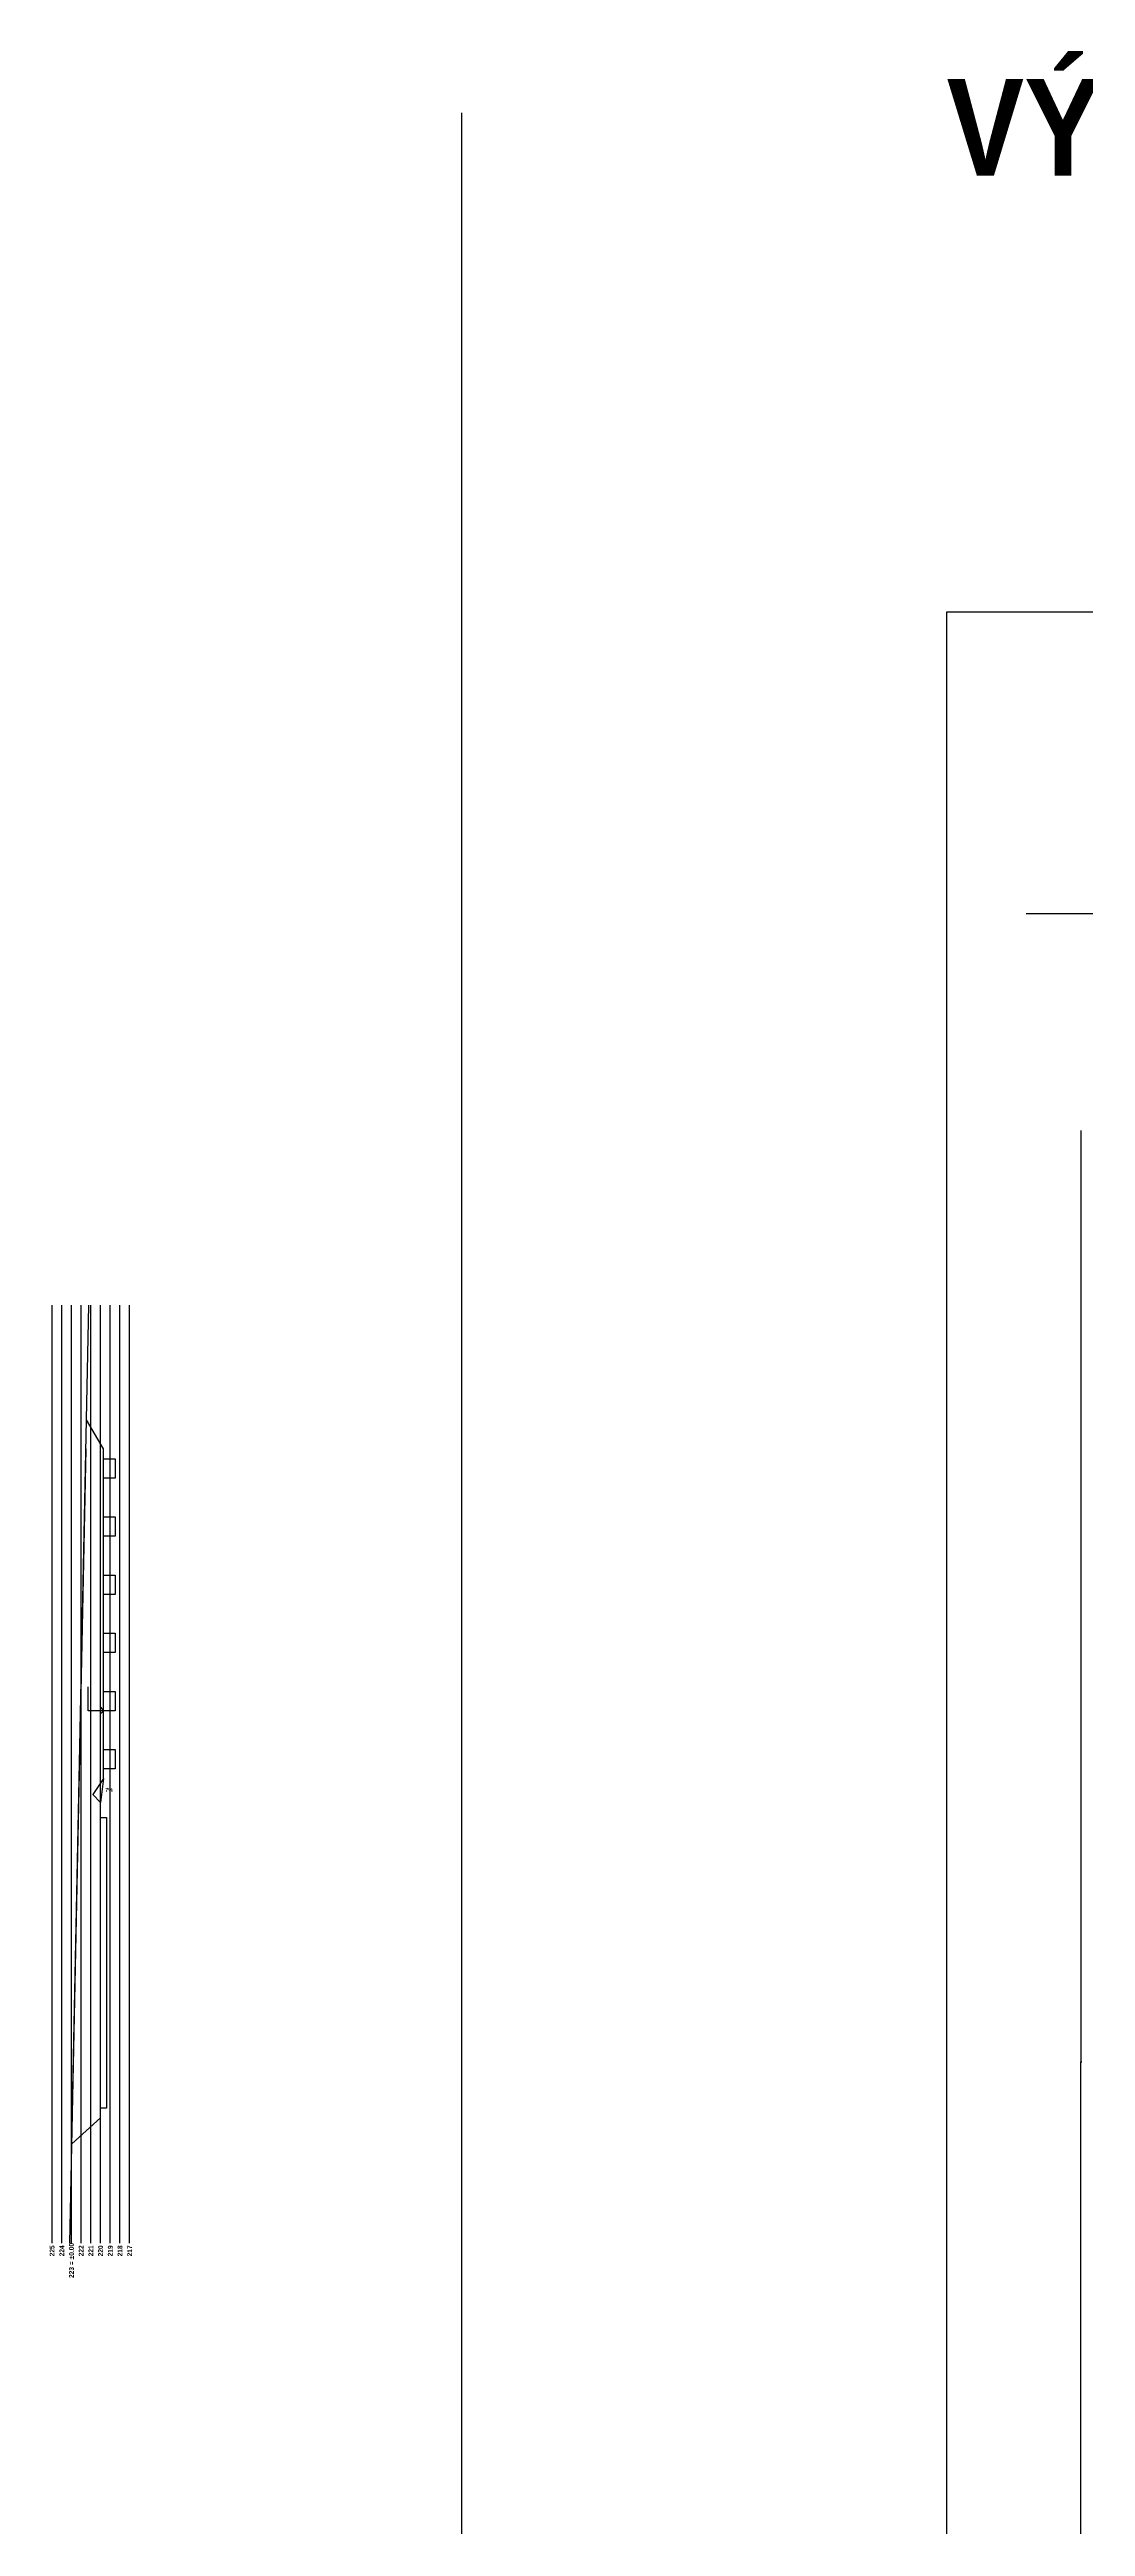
# Model space of a CAD drawing. Header units: millimetres. Extents: x -51 to 2999949, y -1641567 to 415040.
# Drawn here: x 527481 to 634269, y 158553 to 414025 of the extents above; entities that cross this region are included whole.
import ezdxf

# ---------------------------------------------------------------- set-up
doc = ezdxf.new("R2010")
doc.units = ezdxf.units.MM
doc.header["$LTSCALE"] = 75
doc.header["$MEASUREMENT"] = 0
doc.layers.get('0').update_dxf_attribs({"linetype": 'CONTINUOUS'})
for name, color, linetype in [('DNO', 210, 'CONTINUOUS'), ('objekt C', 30, 'CONTINUOUS'), ('TEXT hloubky ŘEZ', 255, 'CONTINUOUS'), ('TEXT popis svahu', 255, 'CONTINUOUS'), ('ZEMINA', 7, 'CONTINUOUS'), ('ŘEZ bílá', 251, 'CONTINUOUS'), ('ŘEZ červená', 10, 'CONTINUOUS')]:
    doc.layers.add(name, color=color, linetype=linetype)
doc.layers.add('dělící čára', color=140, linetype='CONTINUOUS', lineweight=30)
doc.styles.add('hloubky patek a pasu', font='ariblk.ttf', dxfattribs={"width": 0.75, "height": 400})
doc.styles.add('názvy výkresů', font='ariblk.ttf', dxfattribs={"width": 0.75, "height": 10000})
doc.styles.add('ŘEZ HLOUBKY', font='ariblk.ttf', dxfattribs={"width": 0.75, "height": 500})

# ---------------------------------------------------------------- blocks, each defined once
blk = doc.blocks.new('*U10')
at = {"layer": 'DNO'}
for p, q in [((-600, 1000), (600, 1000)), ((600, 1000), (600, -1000)), ((600, -1000), (-600, -1000))]:
    blk.add_line(p, q, dxfattribs=at)
blk = doc.blocks.new('*U11')
at = {"layer": 'DNO', "color": 0, "linetype": 'ByBlock', "lineweight": -2, "transparency": 16777216}
for p in [(0, 0), (0, -6000), (0, -12000), (0, -18000), (0, -24000), (0, -30000)]:
    blk.add_blockref('*U10', p, dxfattribs=at)

msp = doc.modelspace()

# ---------------------------------------------------------------- linework, layer by layer
msp.add_line((628166.6185, 324920.1745), (821752.1823, 324920.1745))
msp.add_lwpolyline([(619948.9938, 356001.2066), (619948.9938, 59001.2066), (829948.9938, 59001.2066), (829948.9938, 356001.2066)], close=True)
for points in [[(633799.0401, 302519.0837), (633799.0401, 206459.2977), (633901.9177, 206459.2977)], [(633799.0401, 104355.573), (633799.0401, 206459.2977), (633901.9177, 206459.2977)]]:
    msp.add_lwpolyline(points)
at = {"layer": 'DNO'}
for p, q in [((533038.7086, 269684.2977), (531295.4817, 272687.8564)), ((533038.7086, 235684.2977), (533038.7086, 269684.2977)), ((533038.7086, 235684.2977), (533038.7086, 245573.6917)), ((533038.7086, 235684.2977), (531931.6555, 234041.3508)), ((533038.7086, 235684.2977), (532738.7086, 233234.2977)), ((532738.7086, 233234.2977), (531931.6555, 234041.3508)), ((532738.7086, 200684.2977), (532738.7086, 233234.2977)), ((532738.7086, 231684.2977), (533338.7086, 231684.2977)), ((533338.7086, 231684.2977), (533338.7086, 201684.2977)), ((532738.7086, 200684.2977), (529762.5108, 198034.0643)), ((533338.7086, 201684.2977), (532738.7086, 201684.2977))]:
    msp.add_line(p, q, dxfattribs=at)
at = {"layer": 'dělící čára'}
msp.add_line((569948.9938, 407501.2066), (569948.9938, 7501.2066), dxfattribs=at)
at = {"layer": 'objekt C'}
for points in [[(533038.7086, 242684.2977), (531468.1871, 242684.2977), (531468.1871, 245157.3774)], [(533038.7086, 242684.2977), (532738.7086, 242384.2977), (532738.7086, 243052.5948), (533038.7086, 242684.2977)]]:
    msp.add_lwpolyline(points, dxfattribs=at)
at = {"layer": 'ŘEZ bílá'}
for p, q in [((527738.7086, 187760.6701), (527738.7086, 284515.909)), ((528738.7086, 187760.6701), (528738.7086, 284515.909)), ((529738.7086, 187760.6701), (529738.7086, 284515.909)), ((530738.7086, 187760.6701), (530738.7086, 284515.909)), ((531738.7086, 187760.6701), (531738.7086, 284515.909)), ((532738.7086, 187760.6701), (532738.7086, 284515.909)), ((533738.7086, 187760.6701), (533738.7086, 284515.909)), ((534738.7086, 187760.6701), (534738.7086, 284515.909)), ((535738.7086, 187760.6701), (535738.7086, 284515.909))]:
    msp.add_line(p, q, dxfattribs=at)
at = {"layer": 'ŘEZ červená'}
for p, q in [((529738.7086, 196874.9227), (531538.3636, 284515.909)), ((531233.8054, 269684.2977), (529551.5528, 187760.6701)), ((529738.7086, 196874.9227), (530738.7086, 245573.6917))]:
    msp.add_line(p, q, dxfattribs=at)

# ---------------------------------------------------------------- block references
at = {"layer": 'DNO'}
msp.add_blockref('*U11', (533638.7086, 267684.2977), dxfattribs=at)

# ---------------------------------------------------------------- texts
at = {"layer": 'TEXT hloubky ŘEZ', "char_height": 500, "attachment_point": 1, "rotation": 90, "style": 'ŘEZ HLOUBKY'}
for s, width, heights, insert in [('225', 1674.686176, [0], (527488.7086, 186408.7405)), ('224', 1674.686176, [0], (528488.7086, 186408.7405)), ('223 = ±0.00', 3549.990573, [1316.3218], (529488.7086, 184183.5624)), ('222', 1674.686176, [0], (530488.7086, 186408.7405)), ('221', 1674.686176, [0], (531488.7086, 186408.7405)), ('220', 1674.686176, [0], (532488.7086, 186408.7405)), ('219', 1674.686176, [0], (533488.7086, 186408.7405)), ('218', 1674.686176, [0], (534488.7086, 186408.7405)), ('217', 1674.686176, [0], (535488.7086, 186408.7405))]:
    msp.add_mtext_dynamic_manual_height_columns(s, width=width, gutter_width=2500, heights=heights, dxfattribs=dict(at, insert=insert))
at = {"layer": 'TEXT popis svahu', "insert": (533228.9537, 234730.7147), "char_height": 400, "attachment_point": 1, "style": 'hloubky patek a pasu'}
msp.add_mtext_dynamic_manual_height_columns('7%', width=2123.494579, gutter_width=2000, heights=[0], dxfattribs=at)
at = {"layer": 'ZEMINA', "insert": (619948.9938, 411001.2066), "char_height": 10000, "attachment_point": 1, "style": 'názvy výkresů'}
msp.add_mtext_dynamic_manual_height_columns('VÝKRES VÝMĚR STAVBY', width=183031.750957, gutter_width=50000, heights=[0], dxfattribs=at)

doc.saveas('drawing.dxf')
